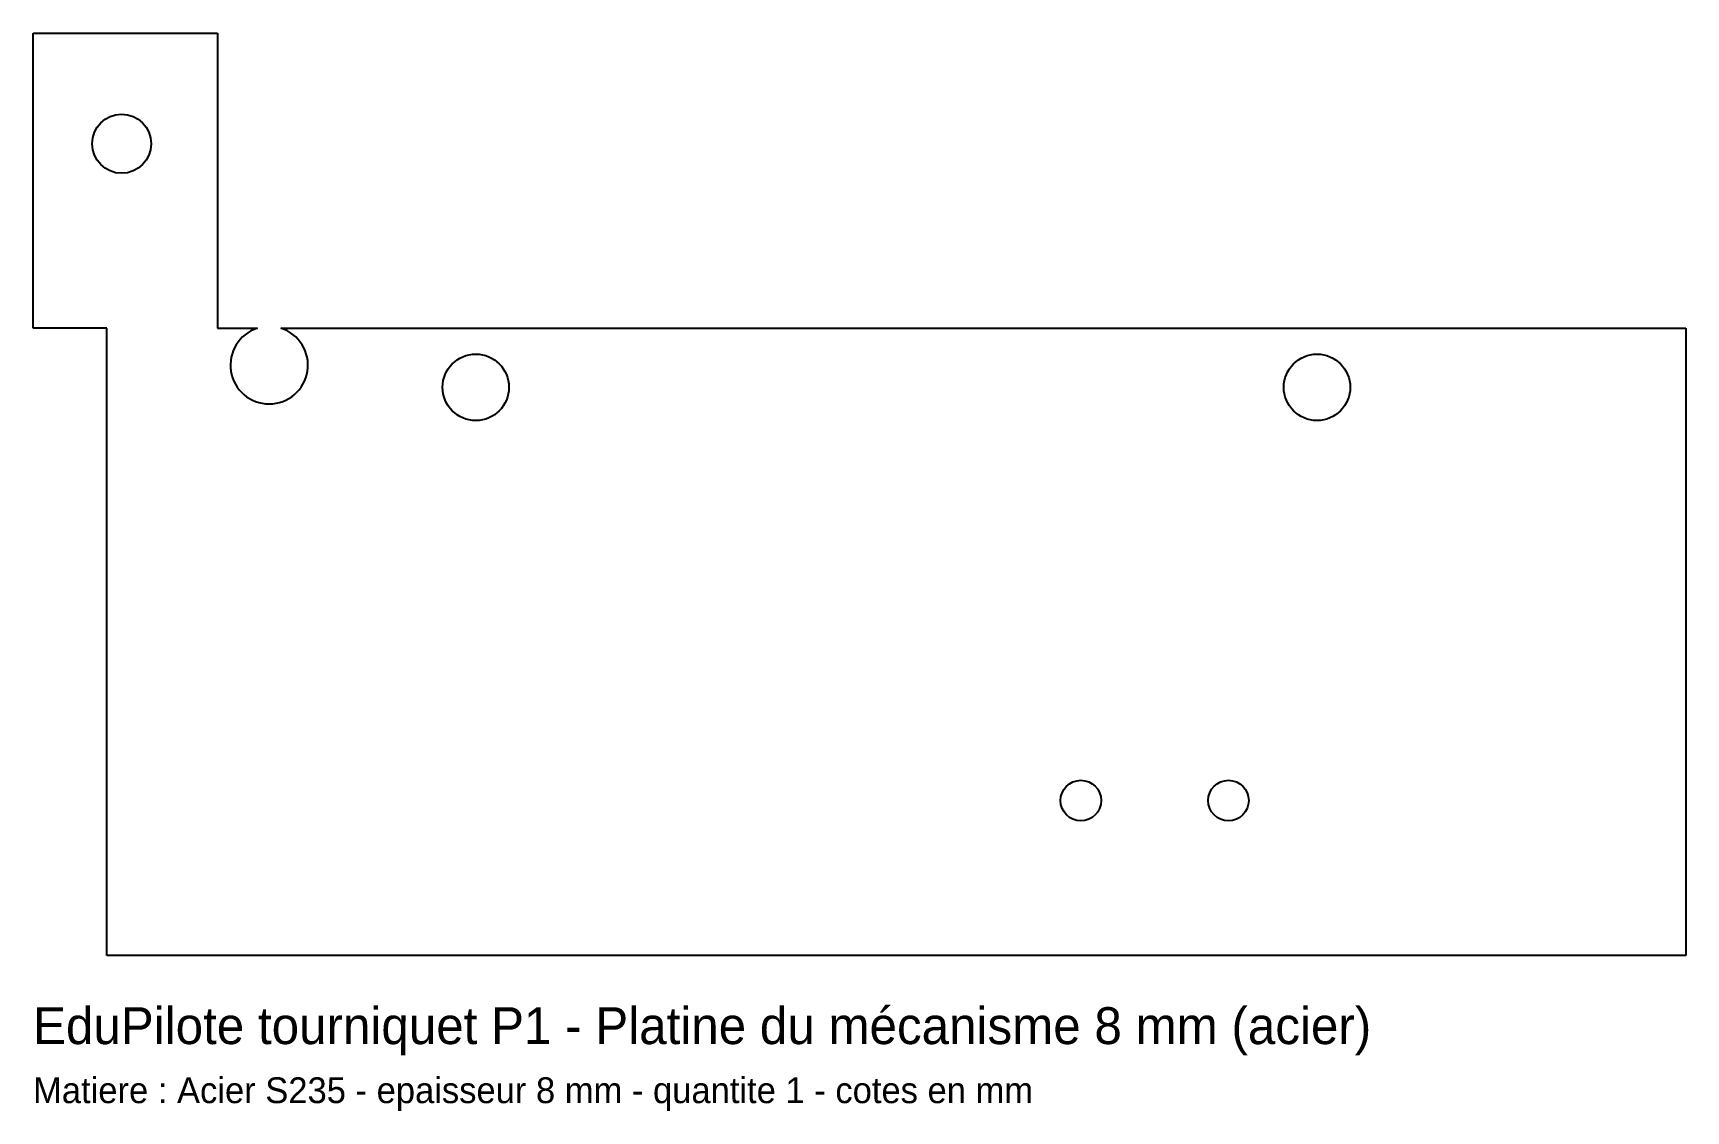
# Model space of a CAD drawing. Header units: millimetres. Extents: x -117 to 107, y -64 to 83.
import ezdxf

# ---------------------------------------------------------------- set-up
doc = ezdxf.new("R2010")
doc.units = ezdxf.units.MM
doc.layers.add('DECOUPE', color=7, linetype='Continuous')
doc.layers.add('TEXTE', color=3, linetype='Continuous')

msp = doc.modelspace()

# ---------------------------------------------------------------- linework, layer by layer
at = {"layer": 'DECOUPE'}
for p, q in [((-117, 42.5), (-117, 82.5)), ((-117, 82.5), (-92, 82.5)), ((-92, 82.5), (-92, 42.5)), ((-107, 42.5), (-117, 42.5)), ((-107, -42.5), (-107, 42.5)), ((-92, 42.5), (-86.6, 42.5)), ((-83.4, 42.5), (107, 42.5)), ((107, 42.5), (107, -42.5)), ((107, -42.5), (-107, -42.5))]:
    msp.add_line(p, q, dxfattribs=at)
for centre, radius in [((-105, 67.5), 4), ((-57, 34.5), 4.5), ((57, 34.5), 4.5), ((25, -21.5), 2.75), ((45, -21.5), 2.75)]:
    msp.add_circle(centre, radius, dxfattribs=at)
msp.add_arc((-85, 37.5), 5.25, 107.7528, 432.2472, dxfattribs=at)

# ---------------------------------------------------------------- texts
at = {"layer": 'TEXTE'}
for s, height, p in [('EduPilote tourniquet P1 - Platine du mécanisme 8 mm (acier)', 5, (-117, -54.5)), ('Matiere : Acier S235 - epaisseur 8 mm - quantite 1 - cotes en mm', 3.5, (-117, -62.5))]:
    msp.add_text(s, height=height, dxfattribs=at).set_placement(p)

doc.saveas('drawing.dxf')
